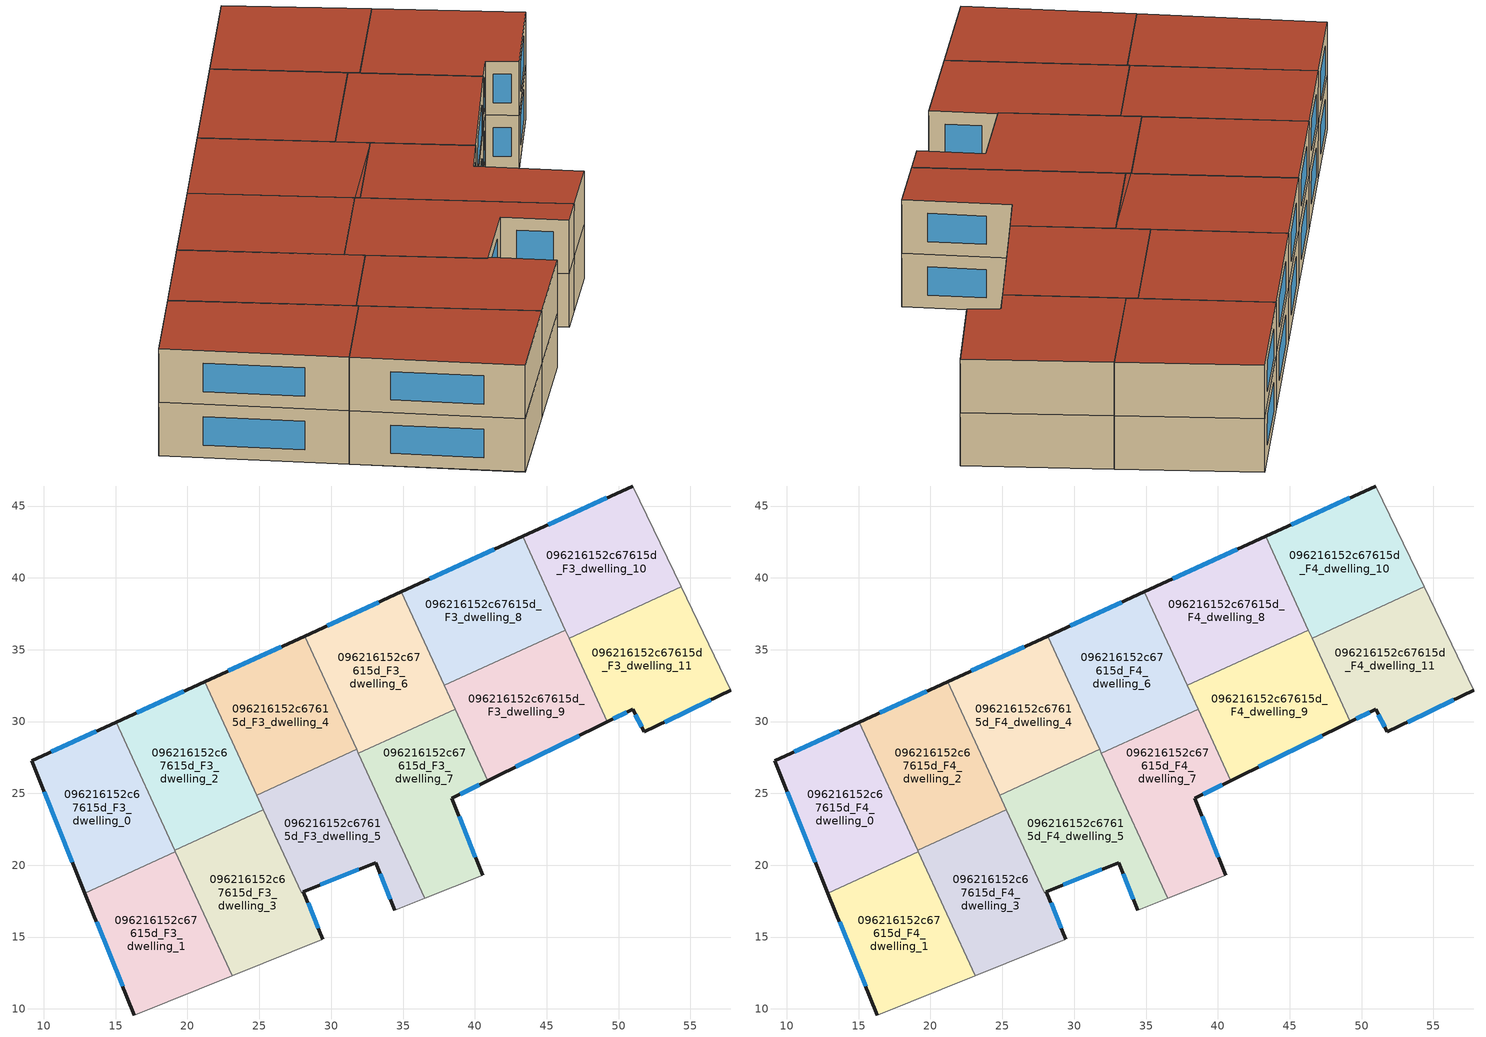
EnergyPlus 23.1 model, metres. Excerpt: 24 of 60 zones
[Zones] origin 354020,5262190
096216152c67615d_F3_dwelling_0
 floor to 096216152c67615d_F2_dwelling_0 (EU_floor_Construction): 15.03,29.95 19.16,20.93 12.86,18.06 9.14,27.25 z9
 wall outside (EU_wall_Construction): 15.03,29.95 9.14,27.25 12.86,18.06 z9:12
 wall to 096216152c67615d_F3_dwelling_1 (EU_wall_Construction): 12.86,18.06 19.16,20.93 z9:12
 wall to 096216152c67615d_F3_dwelling_2 (EU_wall_Construction): 19.1,21.05 15.03,29.95 z9:12
 wall to 096216152c67615d_F3_dwelling_3 (EU_wall_Construction): 19.16,20.93 19.1,21.05 z9:12
 window (EU_Window_Construction): 10.02,25.1 11.99,20.22 / 13.65,29.32 10.53,27.89 z9.7:11.3
096216152c67615d_F3_dwelling_1
 floor to 096216152c67615d_F2_dwelling_1 (EU_floor_Construction): 19.16,20.93 23.1,12.3 16.3,9.57 12.86,18.06 z9
 wall outside (EU_wall_Construction): 12.86,18.06 16.3,9.57 z9:12
 wall adiabatic (EU_wall_Construction): 16.3,9.57 23.1,12.3 z9:12
 wall to 096216152c67615d_F3_dwelling_3 (EU_wall_Construction): 23.1,12.3 19.16,20.93 z9:12
 window (EU_Window_Construction): 13.67,16.07 15.49,11.57 z9.7:11.3
096216152c67615d_F3_dwelling_10
 floor to 096216152c67615d_F2_dwelling_10 (EU_floor_Construction): 51,46.39 54.38,39.37 46.56,35.8 43.32,42.88 z9
 wall outside (EU_wall_Construction): 51,46.39 43.32,42.88 z9:12
 wall adiabatic (EU_wall_Construction): 54.38,39.37 51,46.39 z9:12
 wall to 096216152c67615d_F3_dwelling_11 (EU_wall_Construction): 46.56,35.8 54.38,39.37 z9:12
 wall to 096216152c67615d_F3_dwelling_8 (EU_wall_Construction): 43.32,42.88 46.3,36.37 z9:12
 wall to 096216152c67615d_F3_dwelling_9 (EU_wall_Construction): 46.3,36.37 46.56,35.8 z9:12
 window (EU_Window_Construction): 49.2,45.57 45.12,43.71 z9.7:11.3
096216152c67615d_F3_dwelling_11
 floor to 096216152c67615d_F2_dwelling_11 (EU_floor_Construction): 54.38,39.37 57.83,32.19 51.79,29.28 50.97,30.84 49.22,29.97 46.56,35.8 z9
 wall outside (EU_wall_Construction): 49.22,29.97 50.97,30.84 51.79,29.28 57.83,32.19 z9:12
 wall adiabatic (EU_wall_Construction): 57.83,32.19 54.38,39.37 z9:12
 wall to 096216152c67615d_F3_dwelling_9 (EU_wall_Construction): 46.56,35.8 49.22,29.97 z9:12
 window (EU_Window_Construction): 53.21,29.97 56.41,31.51 / 51.17,30.47 51.6,29.65 / 49.63,30.18 50.56,30.64 z9.7:11.3
096216152c67615d_F3_dwelling_2
 floor to 096216152c67615d_F2_dwelling_2 (EU_floor_Construction): 21.21,32.77 25.27,23.88 19.1,21.05 15.03,29.95 z9
 wall outside (EU_wall_Construction): 21.21,32.77 15.03,29.95 z9:12
 wall to 096216152c67615d_F3_dwelling_3 (EU_wall_Construction): 19.1,21.05 25.27,23.88 z9:12
 wall to 096216152c67615d_F3_dwelling_4 (EU_wall_Construction): 24.82,24.88 21.21,32.77 z9:12
 wall to 096216152c67615d_F3_dwelling_5 (EU_wall_Construction): 25.27,23.88 24.82,24.88 z9:12
 window (EU_Window_Construction): 19.76,32.11 16.48,30.61 z9.7:11.3
096216152c67615d_F3_dwelling_3
 floor to 096216152c67615d_F2_dwelling_3 (EU_floor_Construction): 25.27,23.88 27.91,18.1 28.07,18.17 29.42,14.84 23.1,12.3 19.1,21.05 z9
 wall outside (EU_wall_Construction): 29.42,14.84 28.07,18.17 z9:12
 wall adiabatic (EU_wall_Construction): 23.1,12.3 29.42,14.84 z9:12
 wall to 096216152c67615d_F3_dwelling_5 (EU_wall_Construction): 28.07,18.17 27.91,18.1 25.27,23.88 z9:12
 window (EU_Window_Construction): 29.11,15.62 28.39,17.38 z9.7:11.3
096216152c67615d_F3_dwelling_4
 floor to 096216152c67615d_F2_dwelling_4 (EU_floor_Construction): 28.16,35.95 31.77,28.06 24.82,24.88 21.21,32.77 z9
 wall outside (EU_wall_Construction): 28.16,35.95 21.21,32.77 z9:12
 wall to 096216152c67615d_F3_dwelling_5 (EU_wall_Construction): 24.82,24.88 31.77,28.06 z9:12
 wall to 096216152c67615d_F3_dwelling_6 (EU_wall_Construction): 31.77,28.06 28.16,35.95 z9:12
 window (EU_Window_Construction): 26.53,35.2 22.84,33.52 z9.7:11.3
096216152c67615d_F3_dwelling_5
 floor to 096216152c67615d_F2_dwelling_5 (EU_floor_Construction): 31.77,28.06 36.51,17.69 34.44,16.86 33.09,20.19 28.07,18.17 27.91,18.11 24.82,24.88 z9
 wall outside (EU_wall_Construction): 28.07,18.17 33.09,20.19 34.44,16.86 z9:12
 wall adiabatic (EU_wall_Construction): 34.44,16.86 36.51,17.69 z9:12
 wall to 096216152c67615d_F3_dwelling_7 (EU_wall_Construction): 36.51,17.69 31.89,27.79 z9:12
 wall to 096216152c67615d_F3_dwelling_6 (EU_wall_Construction): 31.89,27.79 31.77,28.06 z9:12
 window (EU_Window_Construction): 33.41,19.41 34.12,17.64 / 29.25,18.64 31.91,19.71 z9.7:11.3
096216152c67615d_F3_dwelling_6
 floor to 096216152c67615d_F2_dwelling_6 (EU_floor_Construction): 34.89,39.03 38.62,30.87 31.77,28.06 28.16,35.95 z9; 38.62,30.87 31.89,27.79 31.77,28.06 z9
 wall outside (EU_wall_Construction): 34.89,39.03 28.16,35.95 z9:12
 wall to 096216152c67615d_F3_dwelling_7 (EU_wall_Construction): 31.89,27.79 38.62,30.87 z9:12
 wall to 096216152c67615d_F3_dwelling_8 (EU_wall_Construction): 37.87,32.51 34.89,39.03 z9:12
 wall to 096216152c67615d_F3_dwelling_9 (EU_wall_Construction): 38.62,30.87 37.87,32.51 z9:12
 window (EU_Window_Construction): 33.31,38.31 29.74,36.67 z9.7:11.3
096216152c67615d_F3_dwelling_7
 floor to 096216152c67615d_F2_dwelling_7 (EU_floor_Construction): 38.62,30.87 40.9,25.88 38.39,24.65 40.55,19.31 36.51,17.69 31.89,27.79 z9
 wall outside (EU_wall_Construction): 40.55,19.31 38.39,24.65 40.9,25.88 z9:12
 wall adiabatic (EU_wall_Construction): 36.51,17.69 40.55,19.31 z9:12
 wall to 096216152c67615d_F3_dwelling_9 (EU_wall_Construction): 40.9,25.88 38.62,30.87 z9:12
 window (EU_Window_Construction): 38.98,24.94 40.31,25.59 / 40.05,20.56 38.9,23.39 z9.7:11.3
096216152c67615d_F3_dwelling_8
 floor to 096216152c67615d_F2_dwelling_8 (EU_floor_Construction): 43.32,42.88 46.3,36.37 37.87,32.51 34.89,39.03 z9
 wall outside (EU_wall_Construction): 43.32,42.88 34.89,39.03 z9:12
 wall to 096216152c67615d_F3_dwelling_9 (EU_wall_Construction): 37.87,32.51 46.3,36.37 z9:12
 window (EU_Window_Construction): 41.34,41.98 36.87,39.93 z9.7:11.3
096216152c67615d_F3_dwelling_9
 floor to 096216152c67615d_F2_dwelling_9 (EU_floor_Construction): 46.3,36.37 49.22,29.97 40.9,25.88 37.87,32.51 z9
 wall outside (EU_wall_Construction): 40.9,25.88 49.22,29.97 z9:12
 window (EU_Window_Construction): 42.86,26.84 47.27,29.01 z9.7:11.3
096216152c67615d_F4_dwelling_0
 floor to 096216152c67615d_F3_dwelling_0 (EU_floor_Construction): 15.03,29.95 19.16,20.93 12.86,18.06 9.14,27.25 z12
 wall outside (EU_wall_Construction): 15.03,29.95 9.14,27.25 12.86,18.06 z12:15
 wall to 096216152c67615d_F4_dwelling_1 (EU_wall_Construction): 12.86,18.06 19.16,20.93 z12:15
 wall to 096216152c67615d_F4_dwelling_2 (EU_wall_Construction): 19.1,21.05 15.03,29.95 z12:15
 wall to 096216152c67615d_F4_dwelling_3 (EU_wall_Construction): 19.16,20.93 19.1,21.05 z12:15
 window (EU_Window_Construction): 10.02,25.1 11.99,20.22 / 13.65,29.32 10.53,27.89 z12.7:14.3
 roof outside (EU_roof_Construction): 19.16,20.93 15.03,29.95 9.14,27.25 12.86,18.06 z15
096216152c67615d_F4_dwelling_1
 floor to 096216152c67615d_F3_dwelling_1 (EU_floor_Construction): 19.16,20.93 23.1,12.3 16.3,9.57 12.86,18.06 z12
 wall outside (EU_wall_Construction): 12.86,18.06 16.3,9.57 z12:15
 wall adiabatic (EU_wall_Construction): 16.3,9.57 23.1,12.3 z12:15
 wall to 096216152c67615d_F4_dwelling_3 (EU_wall_Construction): 23.1,12.3 19.16,20.93 z12:15
 window (EU_Window_Construction): 13.67,16.07 15.49,11.57 z12.7:14.3
 roof outside (EU_roof_Construction): 23.1,12.3 19.16,20.93 12.86,18.06 16.3,9.57 z15
096216152c67615d_F4_dwelling_10
 floor to 096216152c67615d_F3_dwelling_10 (EU_floor_Construction): 51,46.39 54.38,39.37 46.56,35.8 43.32,42.88 z12
 wall outside (EU_wall_Construction): 51,46.39 43.32,42.88 z12:15
 wall adiabatic (EU_wall_Construction): 54.38,39.37 51,46.39 z12:15
 wall to 096216152c67615d_F4_dwelling_11 (EU_wall_Construction): 46.56,35.8 54.38,39.37 z12:15
 wall to 096216152c67615d_F4_dwelling_8 (EU_wall_Construction): 43.32,42.88 46.3,36.37 z12:15
 wall to 096216152c67615d_F4_dwelling_9 (EU_wall_Construction): 46.3,36.37 46.56,35.8 z12:15
 window (EU_Window_Construction): 49.2,45.57 45.12,43.71 z12.7:14.3
 roof outside (EU_roof_Construction): 54.38,39.37 51,46.39 43.32,42.88 46.56,35.8 z15
096216152c67615d_F4_dwelling_11
 floor to 096216152c67615d_F3_dwelling_11 (EU_floor_Construction): 54.38,39.37 57.83,32.19 51.79,29.28 50.97,30.84 49.22,29.97 46.56,35.8 z12
 wall outside (EU_wall_Construction): 49.22,29.97 50.97,30.84 51.79,29.28 57.83,32.19 z12:15
 wall adiabatic (EU_wall_Construction): 57.83,32.19 54.38,39.37 z12:15
 wall to 096216152c67615d_F4_dwelling_9 (EU_wall_Construction): 46.56,35.8 49.22,29.97 z12:15
 window (EU_Window_Construction): 53.21,29.97 56.41,31.51 / 51.17,30.47 51.6,29.65 / 49.63,30.18 50.56,30.64 z12.7:14.3
 roof outside (EU_roof_Construction): 57.83,32.19 54.38,39.37 46.56,35.8 49.22,29.97 50.97,30.84 51.79,29.28 z15
096216152c67615d_F4_dwelling_2
 floor to 096216152c67615d_F3_dwelling_2 (EU_floor_Construction): 21.21,32.77 25.27,23.88 19.1,21.05 15.03,29.95 z12
 wall outside (EU_wall_Construction): 21.21,32.77 15.03,29.95 z12:15
 wall to 096216152c67615d_F4_dwelling_3 (EU_wall_Construction): 19.1,21.05 25.27,23.88 z12:15
 wall to 096216152c67615d_F4_dwelling_4 (EU_wall_Construction): 24.82,24.88 21.21,32.77 z12:15
 wall to 096216152c67615d_F4_dwelling_5 (EU_wall_Construction): 25.27,23.88 24.82,24.88 z12:15
 window (EU_Window_Construction): 19.76,32.11 16.48,30.61 z12.7:14.3
 roof outside (EU_roof_Construction): 25.27,23.88 21.21,32.77 15.03,29.95 19.1,21.05 z15
096216152c67615d_F4_dwelling_3
 floor to 096216152c67615d_F3_dwelling_3 (EU_floor_Construction): 25.27,23.88 27.91,18.1 28.07,18.17 29.42,14.84 23.1,12.3 19.1,21.05 z12
 wall outside (EU_wall_Construction): 29.42,14.84 28.07,18.17 z12:15
 wall adiabatic (EU_wall_Construction): 23.1,12.3 29.42,14.84 z12:15
 wall to 096216152c67615d_F4_dwelling_5 (EU_wall_Construction): 28.07,18.17 27.91,18.1 25.27,23.88 z12:15
 window (EU_Window_Construction): 29.11,15.62 28.39,17.38 z12.7:14.3
 roof outside (EU_roof_Construction): 29.42,14.84 28.07,18.17 27.91,18.1 25.27,23.88 19.1,21.05 23.1,12.3 z15
096216152c67615d_F4_dwelling_4
 floor to 096216152c67615d_F3_dwelling_4 (EU_floor_Construction): 28.16,35.95 31.77,28.06 24.82,24.88 21.21,32.77 z12
 wall outside (EU_wall_Construction): 28.16,35.95 21.21,32.77 z12:15
 wall to 096216152c67615d_F4_dwelling_5 (EU_wall_Construction): 24.82,24.88 31.77,28.06 z12:15
 wall to 096216152c67615d_F4_dwelling_6 (EU_wall_Construction): 31.77,28.06 28.16,35.95 z12:15
 window (EU_Window_Construction): 26.53,35.2 22.84,33.52 z12.7:14.3
 roof outside (EU_roof_Construction): 31.77,28.06 28.16,35.95 21.21,32.77 24.82,24.88 z15
096216152c67615d_F4_dwelling_5
 floor to 096216152c67615d_F3_dwelling_5 (EU_floor_Construction): 31.77,28.06 36.51,17.69 34.44,16.86 33.09,20.19 28.07,18.17 27.91,18.11 24.82,24.88 z12
 wall outside (EU_wall_Construction): 28.07,18.17 33.09,20.19 34.44,16.86 z12:15
 wall adiabatic (EU_wall_Construction): 34.44,16.86 36.51,17.69 z12:15
 wall to 096216152c67615d_F4_dwelling_7 (EU_wall_Construction): 36.51,17.69 31.89,27.79 z12:15
 wall to 096216152c67615d_F4_dwelling_6 (EU_wall_Construction): 31.89,27.79 31.77,28.06 z12:15
 window (EU_Window_Construction): 33.41,19.41 34.12,17.64 / 29.25,18.64 31.91,19.71 z12.7:14.3
 roof outside (EU_roof_Construction): 36.51,17.69 31.77,28.06 24.82,24.88 27.91,18.11 28.07,18.17 33.09,20.19 34.44,16.86 z15
096216152c67615d_F4_dwelling_6
 floor to 096216152c67615d_F3_dwelling_6 (EU_floor_Construction): 34.89,39.03 38.62,30.87 31.77,28.06 28.16,35.95 z12; 38.62,30.87 31.89,27.79 31.77,28.06 z12
 wall outside (EU_wall_Construction): 34.89,39.03 28.16,35.95 z12:15
 wall to 096216152c67615d_F4_dwelling_7 (EU_wall_Construction): 31.89,27.79 38.62,30.87 z12:15
 wall to 096216152c67615d_F4_dwelling_8 (EU_wall_Construction): 37.87,32.51 34.89,39.03 z12:15
 wall to 096216152c67615d_F4_dwelling_9 (EU_wall_Construction): 38.62,30.87 37.87,32.51 z12:15
 window (EU_Window_Construction): 33.31,38.31 29.74,36.67 z12.7:14.3
 roof outside (EU_roof_Construction): 38.62,30.87 34.89,39.03 28.16,35.95 31.77,28.06 z15; 38.62,30.87 31.77,28.06 31.89,27.79 z15
096216152c67615d_F4_dwelling_7
 floor to 096216152c67615d_F3_dwelling_7 (EU_floor_Construction): 38.62,30.87 40.9,25.88 38.39,24.65 40.55,19.31 36.51,17.69 31.89,27.79 z12
 wall outside (EU_wall_Construction): 40.55,19.31 38.39,24.65 40.9,25.88 z12:15
 wall adiabatic (EU_wall_Construction): 36.51,17.69 40.55,19.31 z12:15
 wall to 096216152c67615d_F4_dwelling_9 (EU_wall_Construction): 40.9,25.88 38.62,30.87 z12:15
 window (EU_Window_Construction): 38.98,24.94 40.31,25.59 / 40.05,20.56 38.9,23.39 z12.7:14.3
 roof outside (EU_roof_Construction): 40.55,19.31 38.39,24.65 40.9,25.88 38.62,30.87 31.89,27.79 36.51,17.69 z15
096216152c67615d_F4_dwelling_8
 floor to 096216152c67615d_F3_dwelling_8 (EU_floor_Construction): 43.32,42.88 46.3,36.37 37.87,32.51 34.89,39.03 z12
 wall outside (EU_wall_Construction): 43.32,42.88 34.89,39.03 z12:15
 wall to 096216152c67615d_F4_dwelling_9 (EU_wall_Construction): 37.87,32.51 46.3,36.37 z12:15
 window (EU_Window_Construction): 41.34,41.98 36.87,39.93 z12.7:14.3
 roof outside (EU_roof_Construction): 46.3,36.37 43.32,42.88 34.89,39.03 37.87,32.51 z15
096216152c67615d_F4_dwelling_9
 floor to 096216152c67615d_F3_dwelling_9 (EU_floor_Construction): 46.3,36.37 49.22,29.97 40.9,25.88 37.87,32.51 z12
 wall outside (EU_wall_Construction): 40.9,25.88 49.22,29.97 z12:15
 window (EU_Window_Construction): 42.86,26.84 47.27,29.01 z12.7:14.3
 roof outside (EU_roof_Construction): 49.22,29.97 46.3,36.37 37.87,32.51 40.9,25.88 z15
[Building]
EU S2 Campaign: North Axis=0; Terrain=City; Solar Distribution=FullExterior
[Site:Location]
Budapest.Ferenc.Liszt.Intl.AP: Latitude=47.437; Longitude=19.256; Time Zone=1; Elevation=185
[SizingPeriod:WeatherFileDays]
AnnualSizingPeriod: Begin Month=1; Begin Day of Month=1; End Month=12; End Day of Month=31; Day of Week for Start Day=Monday; Use Weather File Daylight Saving Period=No; Use Weather File Rain and Snow Indicators=No
[MATERIAL]
EU_InternalMass_Material: Roughness=MediumRough; Thickness=0.1; Conductivity=1; Density=1800; Specific Heat=900; Thermal Absorptance=0.9; Solar Absorptance=0.7; Visible Absorptance=0.7
[MATERIAL:NOMASS] Roughness=MediumRough; Thermal Absorptance=0.9; Solar Absorptance=0.7; Visible Absorptance=0.7
Name | Thermal Resistance
EU_wall_NoMass | 0.832559
EU_roof_NoMass | 1.39638
EU_floor_NoMass | 0.872794
[WINDOWMATERIAL:SIMPLEGLAZINGSYSTEM]
EU_Window_SimpleGlazing: UFactor=2.79869; Solar Heat Gain Coefficient=0.75; Visible Transmittance=0.75
[CONSTRUCTION]
EU_wall_Construction: EU_wall_NoMass
EU_roof_Construction: EU_roof_NoMass
EU_floor_Construction: EU_floor_NoMass
EU_Window_Construction: EU_Window_SimpleGlazing
EU_InternalMass_Construction: EU_InternalMass_Material
[ZONE] Type=1; Multiplier=1; Ceiling Height=autocalculate; Floor Area=autocalculate; Part of Total Floor Area=Yes
Name | Volume
096216152c67615d_F3_dwelling_0; 096216152c67615d_F4_dwelling_0 | 199.144
096216152c67615d_F3_dwelling_1; 096216152c67615d_F4_dwelling_1 | 199.117
096216152c67615d_F3_dwelling_10; 096216152c67615d_F4_dwelling_10 | 199.119
096216152c67615d_F3_dwelling_11; 096216152c67615d_F4_dwelling_11 | 199.135
096216152c67615d_F3_dwelling_2; 096216152c67615d_F4_dwelling_2 | 199.122
096216152c67615d_F3_dwelling_3; 096216152c67615d_F4_dwelling_3 | 200.145
096216152c67615d_F3_dwelling_4; 096216152c67615d_F4_dwelling_4 | 199.126
096216152c67615d_F3_dwelling_5; 096216152c67615d_F4_dwelling_5 | 198.1
096216152c67615d_F3_dwelling_6; 096216152c67615d_F4_dwelling_6 | 199.134
096216152c67615d_F3_dwelling_7; 096216152c67615d_F4_dwelling_7 | 199.146
096216152c67615d_F3_dwelling_8; 096216152c67615d_F4_dwelling_8 | 199.13
096216152c67615d_F3_dwelling_9; 096216152c67615d_F4_dwelling_9 | 199.129
[INTERNALMASS] Construction=EU_InternalMass_Construction
Name | Zone or ZoneList | Surface Area
096216152c67615d_F3_dwelling_0_EU_InternalMass | 096216152c67615d_F3_dwelling_0 | 66.3802
096216152c67615d_F3_dwelling_1_EU_InternalMass | 096216152c67615d_F3_dwelling_1 | 66.3725
096216152c67615d_F3_dwelling_2_EU_InternalMass | 096216152c67615d_F3_dwelling_2 | 66.3711
096216152c67615d_F3_dwelling_3_EU_InternalMass | 096216152c67615d_F3_dwelling_3 | 66.7147
096216152c67615d_F3_dwelling_4_EU_InternalMass | 096216152c67615d_F3_dwelling_4 | 66.3751
096216152c67615d_F3_dwelling_5_EU_InternalMass | 096216152c67615d_F3_dwelling_5 | 66.0345
096216152c67615d_F3_dwelling_6_EU_InternalMass | 096216152c67615d_F3_dwelling_6 | 66.3798
096216152c67615d_F3_dwelling_7_EU_InternalMass | 096216152c67615d_F3_dwelling_7 | 66.3822
096216152c67615d_F3_dwelling_8_EU_InternalMass | 096216152c67615d_F3_dwelling_8 | 66.3784
096216152c67615d_F3_dwelling_9_EU_InternalMass | 096216152c67615d_F3_dwelling_9 | 66.3748
096216152c67615d_F3_dwelling_10_EU_InternalMass | 096216152c67615d_F3_dwelling_10 | 66.3722
096216152c67615d_F3_dwelling_11_EU_InternalMass | 096216152c67615d_F3_dwelling_11 | 66.3767
096216152c67615d_F4_dwelling_0_EU_InternalMass | 096216152c67615d_F4_dwelling_0 | 66.3802
096216152c67615d_F4_dwelling_1_EU_InternalMass | 096216152c67615d_F4_dwelling_1 | 66.3725
096216152c67615d_F4_dwelling_2_EU_InternalMass | 096216152c67615d_F4_dwelling_2 | 66.3711
096216152c67615d_F4_dwelling_3_EU_InternalMass | 096216152c67615d_F4_dwelling_3 | 66.7147
096216152c67615d_F4_dwelling_4_EU_InternalMass | 096216152c67615d_F4_dwelling_4 | 66.3751
096216152c67615d_F4_dwelling_5_EU_InternalMass | 096216152c67615d_F4_dwelling_5 | 66.0345
096216152c67615d_F4_dwelling_6_EU_InternalMass | 096216152c67615d_F4_dwelling_6 | 66.3798
096216152c67615d_F4_dwelling_7_EU_InternalMass | 096216152c67615d_F4_dwelling_7 | 66.3822
096216152c67615d_F4_dwelling_8_EU_InternalMass | 096216152c67615d_F4_dwelling_8 | 66.3784
096216152c67615d_F4_dwelling_9_EU_InternalMass | 096216152c67615d_F4_dwelling_9 | 66.3748
096216152c67615d_F4_dwelling_10_EU_InternalMass | 096216152c67615d_F4_dwelling_10 | 66.3722
096216152c67615d_F4_dwelling_11_EU_InternalMass | 096216152c67615d_F4_dwelling_11 | 66.3767
[OTHEREQUIPMENT] Fuel Type=Electricity; Design Level Calculation Method=Watts/Area; Power per Zone Floor Area=1; Fraction Latent=0; Fraction Radiant=0; Fraction Lost=0; Carbon Dioxide Generation Rate=0; EndUse Subcategory=EU_Step8_InternalGains
Name | Zone or ZoneList or Space or SpaceList | Schedule
EU_Step8_InternalGain_096216152c67615d_F3_dwelling_0_f000 | 096216152c67615d_F3_dwelling_0 | EU_Step8_GainSchedule_096216152c67615d_F3_dwelling_0_f000
EU_Step8_InternalGain_096216152c67615d_F3_dwelling_1_f000 | 096216152c67615d_F3_dwelling_1 | EU_Step8_GainSchedule_096216152c67615d_F3_dwelling_1_f000
EU_Step8_InternalGain_096216152c67615d_F3_dwelling_2_f000 | 096216152c67615d_F3_dwelling_2 | EU_Step8_GainSchedule_096216152c67615d_F3_dwelling_2_f000
EU_Step8_InternalGain_096216152c67615d_F3_dwelling_3_f000 | 096216152c67615d_F3_dwelling_3 | EU_Step8_GainSchedule_096216152c67615d_F3_dwelling_3_f000
EU_Step8_InternalGain_096216152c67615d_F3_dwelling_4_f000 | 096216152c67615d_F3_dwelling_4 | EU_Step8_GainSchedule_096216152c67615d_F3_dwelling_4_f000
EU_Step8_InternalGain_096216152c67615d_F3_dwelling_5_f000 | 096216152c67615d_F3_dwelling_5 | EU_Step8_GainSchedule_096216152c67615d_F3_dwelling_5_f000
EU_Step8_InternalGain_096216152c67615d_F3_dwelling_6_f000 | 096216152c67615d_F3_dwelling_6 | EU_Step8_GainSchedule_096216152c67615d_F3_dwelling_6_f000
EU_Step8_InternalGain_096216152c67615d_F3_dwelling_7_f000 | 096216152c67615d_F3_dwelling_7 | EU_Step8_GainSchedule_096216152c67615d_F3_dwelling_7_f000
EU_Step8_InternalGain_096216152c67615d_F3_dwelling_8_f000 | 096216152c67615d_F3_dwelling_8 | EU_Step8_GainSchedule_096216152c67615d_F3_dwelling_8_f000
EU_Step8_InternalGain_096216152c67615d_F3_dwelling_9_f000 | 096216152c67615d_F3_dwelling_9 | EU_Step8_GainSchedule_096216152c67615d_F3_dwelling_9_f000
EU_Step8_InternalGain_096216152c67615d_F3_dwelling_10_f000 | 096216152c67615d_F3_dwelling_10 | EU_Step8_GainSchedule_096216152c67615d_F3_dwelling_10_f000
EU_Step8_InternalGain_096216152c67615d_F3_dwelling_11_f000 | 096216152c67615d_F3_dwelling_11 | EU_Step8_GainSchedule_096216152c67615d_F3_dwelling_11_f000
EU_Step8_InternalGain_096216152c67615d_F4_dwelling_0_f000 | 096216152c67615d_F4_dwelling_0 | EU_Step8_GainSchedule_096216152c67615d_F4_dwelling_0_f000
EU_Step8_InternalGain_096216152c67615d_F4_dwelling_1_f000 | 096216152c67615d_F4_dwelling_1 | EU_Step8_GainSchedule_096216152c67615d_F4_dwelling_1_f000
EU_Step8_InternalGain_096216152c67615d_F4_dwelling_2_f000 | 096216152c67615d_F4_dwelling_2 | EU_Step8_GainSchedule_096216152c67615d_F4_dwelling_2_f000
EU_Step8_InternalGain_096216152c67615d_F4_dwelling_3_f000 | 096216152c67615d_F4_dwelling_3 | EU_Step8_GainSchedule_096216152c67615d_F4_dwelling_3_f000
EU_Step8_InternalGain_096216152c67615d_F4_dwelling_4_f000 | 096216152c67615d_F4_dwelling_4 | EU_Step8_GainSchedule_096216152c67615d_F4_dwelling_4_f000
EU_Step8_InternalGain_096216152c67615d_F4_dwelling_5_f000 | 096216152c67615d_F4_dwelling_5 | EU_Step8_GainSchedule_096216152c67615d_F4_dwelling_5_f000
EU_Step8_InternalGain_096216152c67615d_F4_dwelling_6_f000 | 096216152c67615d_F4_dwelling_6 | EU_Step8_GainSchedule_096216152c67615d_F4_dwelling_6_f000
EU_Step8_InternalGain_096216152c67615d_F4_dwelling_7_f000 | 096216152c67615d_F4_dwelling_7 | EU_Step8_GainSchedule_096216152c67615d_F4_dwelling_7_f000
EU_Step8_InternalGain_096216152c67615d_F4_dwelling_8_f000 | 096216152c67615d_F4_dwelling_8 | EU_Step8_GainSchedule_096216152c67615d_F4_dwelling_8_f000
EU_Step8_InternalGain_096216152c67615d_F4_dwelling_9_f000 | 096216152c67615d_F4_dwelling_9 | EU_Step8_GainSchedule_096216152c67615d_F4_dwelling_9_f000
EU_Step8_InternalGain_096216152c67615d_F4_dwelling_10_f000 | 096216152c67615d_F4_dwelling_10 | EU_Step8_GainSchedule_096216152c67615d_F4_dwelling_10_f000
EU_Step8_InternalGain_096216152c67615d_F4_dwelling_11_f000 | 096216152c67615d_F4_dwelling_11 | EU_Step8_GainSchedule_096216152c67615d_F4_dwelling_11_f000
[ZONEVENTILATION:DESIGNFLOWRATE] Schedule=EU_AlwaysOn; Design Flow Rate Calculation Method=AirChanges/Hour; Air Changes per Hour=0.475469; Ventilation Type=Natural; Fan Pressure Rise=0; Fan Total Efficiency=1; Constant Term Coefficient=1; Temperature Term Coefficient=0; Velocity Term Coefficient=0; Velocity Squared Term Coefficient=0; Minimum Indoor Temperature=-100; Maximum Indoor Temperature=100; Delta Temperature=-100; Minimum Outdoor Temperature=-100; Maximum Outdoor Temperature=100; Maximum Wind Speed=40
Name | Zone or ZoneList or Space or SpaceList
EU_ConstantAir_096216152c67615d_F3_dwelling_0 | 096216152c67615d_F3_dwelling_0
EU_ConstantAir_096216152c67615d_F3_dwelling_1 | 096216152c67615d_F3_dwelling_1
EU_ConstantAir_096216152c67615d_F3_dwelling_2 | 096216152c67615d_F3_dwelling_2
EU_ConstantAir_096216152c67615d_F3_dwelling_3 | 096216152c67615d_F3_dwelling_3
EU_ConstantAir_096216152c67615d_F3_dwelling_4 | 096216152c67615d_F3_dwelling_4
EU_ConstantAir_096216152c67615d_F3_dwelling_5 | 096216152c67615d_F3_dwelling_5
EU_ConstantAir_096216152c67615d_F3_dwelling_6 | 096216152c67615d_F3_dwelling_6
EU_ConstantAir_096216152c67615d_F3_dwelling_7 | 096216152c67615d_F3_dwelling_7
EU_ConstantAir_096216152c67615d_F3_dwelling_8 | 096216152c67615d_F3_dwelling_8
EU_ConstantAir_096216152c67615d_F3_dwelling_9 | 096216152c67615d_F3_dwelling_9
EU_ConstantAir_096216152c67615d_F3_dwelling_10 | 096216152c67615d_F3_dwelling_10
EU_ConstantAir_096216152c67615d_F3_dwelling_11 | 096216152c67615d_F3_dwelling_11
EU_ConstantAir_096216152c67615d_F4_dwelling_0 | 096216152c67615d_F4_dwelling_0
EU_ConstantAir_096216152c67615d_F4_dwelling_1 | 096216152c67615d_F4_dwelling_1
EU_ConstantAir_096216152c67615d_F4_dwelling_2 | 096216152c67615d_F4_dwelling_2
EU_ConstantAir_096216152c67615d_F4_dwelling_3 | 096216152c67615d_F4_dwelling_3
EU_ConstantAir_096216152c67615d_F4_dwelling_4 | 096216152c67615d_F4_dwelling_4
EU_ConstantAir_096216152c67615d_F4_dwelling_5 | 096216152c67615d_F4_dwelling_5
EU_ConstantAir_096216152c67615d_F4_dwelling_6 | 096216152c67615d_F4_dwelling_6
EU_ConstantAir_096216152c67615d_F4_dwelling_7 | 096216152c67615d_F4_dwelling_7
EU_ConstantAir_096216152c67615d_F4_dwelling_8 | 096216152c67615d_F4_dwelling_8
EU_ConstantAir_096216152c67615d_F4_dwelling_9 | 096216152c67615d_F4_dwelling_9
EU_ConstantAir_096216152c67615d_F4_dwelling_10 | 096216152c67615d_F4_dwelling_10
EU_ConstantAir_096216152c67615d_F4_dwelling_11 | 096216152c67615d_F4_dwelling_11
[HVACTEMPLATE:THERMOSTAT] Constant Heating Setpoint=20; Constant Cooling Setpoint=50
EU_HeatOnly_096216152c67615d_F0_dwelling_0; EU_HeatOnly_096216152c67615d_F0_dwelling_1; EU_HeatOnly_096216152c67615d_F0_dwelling_2; EU_HeatOnly_096216152c67615d_F0_dwelling_3; EU_HeatOnly_096216152c67615d_F0_dwelling_4; EU_HeatOnly_096216152c67615d_F0_dwelling_5; EU_HeatOnly_096216152c67615d_F0_dwelling_6; EU_HeatOnly_096216152c67615d_F0_dwelling_7; EU_HeatOnly_096216152c67615d_F0_dwelling_8; EU_HeatOnly_096216152c67615d_F0_dwelling_9; EU_HeatOnly_096216152c67615d_F0_dwelling_10; EU_HeatOnly_096216152c67615d_F0_dwelling_11; EU_HeatOnly_096216152c67615d_F1_dwelling_0; EU_HeatOnly_096216152c67615d_F1_dwelling_1; EU_HeatOnly_096216152c67615d_F1_dwelling_2; EU_HeatOnly_096216152c67615d_F1_dwelling_3; EU_HeatOnly_096216152c67615d_F1_dwelling_4; EU_HeatOnly_096216152c67615d_F1_dwelling_5; EU_HeatOnly_096216152c67615d_F1_dwelling_6; EU_HeatOnly_096216152c67615d_F1_dwelling_7; EU_HeatOnly_096216152c67615d_F1_dwelling_8; EU_HeatOnly_096216152c67615d_F1_dwelling_9; EU_HeatOnly_096216152c67615d_F1_dwelling_10; EU_HeatOnly_096216152c67615d_F1_dwelling_11; EU_HeatOnly_096216152c67615d_F2_dwelling_0; EU_HeatOnly_096216152c67615d_F2_dwelling_1; EU_HeatOnly_096216152c67615d_F2_dwelling_2; EU_HeatOnly_096216152c67615d_F2_dwelling_3; EU_HeatOnly_096216152c67615d_F2_dwelling_4; EU_HeatOnly_096216152c67615d_F2_dwelling_5; EU_HeatOnly_096216152c67615d_F2_dwelling_6; EU_HeatOnly_096216152c67615d_F2_dwelling_7; EU_HeatOnly_096216152c67615d_F2_dwelling_8; EU_HeatOnly_096216152c67615d_F2_dwelling_9; EU_HeatOnly_096216152c67615d_F2_dwelling_10; EU_HeatOnly_096216152c67615d_F2_dwelling_11; EU_HeatOnly_096216152c67615d_F3_dwelling_0; EU_HeatOnly_096216152c67615d_F3_dwelling_1; EU_HeatOnly_096216152c67615d_F3_dwelling_2; EU_HeatOnly_096216152c67615d_F3_dwelling_3; EU_HeatOnly_096216152c67615d_F3_dwelling_4; EU_HeatOnly_096216152c67615d_F3_dwelling_5; EU_HeatOnly_096216152c67615d_F3_dwelling_6; EU_HeatOnly_096216152c67615d_F3_dwelling_7; EU_HeatOnly_096216152c67615d_F3_dwelling_8; EU_HeatOnly_096216152c67615d_F3_dwelling_9; EU_HeatOnly_096216152c67615d_F3_dwelling_10; EU_HeatOnly_096216152c67615d_F3_dwelling_11; EU_HeatOnly_096216152c67615d_F4_dwelling_0; EU_HeatOnly_096216152c67615d_F4_dwelling_1; EU_HeatOnly_096216152c67615d_F4_dwelling_2; EU_HeatOnly_096216152c67615d_F4_dwelling_3; EU_HeatOnly_096216152c67615d_F4_dwelling_4; EU_HeatOnly_096216152c67615d_F4_dwelling_5; EU_HeatOnly_096216152c67615d_F4_dwelling_6; EU_HeatOnly_096216152c67615d_F4_dwelling_7; EU_HeatOnly_096216152c67615d_F4_dwelling_8; EU_HeatOnly_096216152c67615d_F4_dwelling_9; EU_HeatOnly_096216152c67615d_F4_dwelling_10; EU_HeatOnly_096216152c67615d_F4_dwelling_11
[HVACTEMPLATE:ZONE:IDEALLOADSAIRSYSTEM] System Availability Schedule=EU_AlwaysOn; Maximum Heating Supply Air Temperature=50; Minimum Cooling Supply Air Temperature=13; Maximum Heating Supply Air Humidity Ratio=0.0156; Minimum Cooling Supply Air Humidity Ratio=0.0077; Heating Limit=NoLimit; Cooling Limit=NoLimit; Heating Availability Schedule=EU_AlwaysOn; Cooling Availability Schedule=EU_CoolingOff; Dehumidification Control Type=ConstantSensibleHeatRatio; Cooling Sensible Heat Ratio=0.7; Dehumidification Setpoint=60; Humidification Control Type=None; Humidification Setpoint=30; Outdoor Air Method=None; Outdoor Air Flow Rate per Person=0.00944; Outdoor Air Flow Rate per Zone Floor Area=0; Outdoor Air Flow Rate per Zone=0; Demand Controlled Ventilation Type=None; Outdoor Air Economizer Type=NoEconomizer; Heat Recovery Type=None; Sensible Heat Recovery Effectiveness=0.7; Latent Heat Recovery Effectiveness=0.65
Name | Template Thermostat
096216152c67615d_F3_dwelling_0 | EU_HeatOnly_096216152c67615d_F3_dwelling_0
096216152c67615d_F3_dwelling_1 | EU_HeatOnly_096216152c67615d_F3_dwelling_1
096216152c67615d_F3_dwelling_2 | EU_HeatOnly_096216152c67615d_F3_dwelling_2
096216152c67615d_F3_dwelling_3 | EU_HeatOnly_096216152c67615d_F3_dwelling_3
096216152c67615d_F3_dwelling_4 | EU_HeatOnly_096216152c67615d_F3_dwelling_4
096216152c67615d_F3_dwelling_5 | EU_HeatOnly_096216152c67615d_F3_dwelling_5
096216152c67615d_F3_dwelling_6 | EU_HeatOnly_096216152c67615d_F3_dwelling_6
096216152c67615d_F3_dwelling_7 | EU_HeatOnly_096216152c67615d_F3_dwelling_7
096216152c67615d_F3_dwelling_8 | EU_HeatOnly_096216152c67615d_F3_dwelling_8
096216152c67615d_F3_dwelling_9 | EU_HeatOnly_096216152c67615d_F3_dwelling_9
096216152c67615d_F3_dwelling_10 | EU_HeatOnly_096216152c67615d_F3_dwelling_10
096216152c67615d_F3_dwelling_11 | EU_HeatOnly_096216152c67615d_F3_dwelling_11
096216152c67615d_F4_dwelling_0 | EU_HeatOnly_096216152c67615d_F4_dwelling_0
096216152c67615d_F4_dwelling_1 | EU_HeatOnly_096216152c67615d_F4_dwelling_1
096216152c67615d_F4_dwelling_2 | EU_HeatOnly_096216152c67615d_F4_dwelling_2
096216152c67615d_F4_dwelling_3 | EU_HeatOnly_096216152c67615d_F4_dwelling_3
096216152c67615d_F4_dwelling_4 | EU_HeatOnly_096216152c67615d_F4_dwelling_4
096216152c67615d_F4_dwelling_5 | EU_HeatOnly_096216152c67615d_F4_dwelling_5
096216152c67615d_F4_dwelling_6 | EU_HeatOnly_096216152c67615d_F4_dwelling_6
096216152c67615d_F4_dwelling_7 | EU_HeatOnly_096216152c67615d_F4_dwelling_7
096216152c67615d_F4_dwelling_8 | EU_HeatOnly_096216152c67615d_F4_dwelling_8
096216152c67615d_F4_dwelling_9 | EU_HeatOnly_096216152c67615d_F4_dwelling_9
096216152c67615d_F4_dwelling_10 | EU_HeatOnly_096216152c67615d_F4_dwelling_10
096216152c67615d_F4_dwelling_11 | EU_HeatOnly_096216152c67615d_F4_dwelling_11
[SIZING:ZONE] Zone Cooling Design Supply Air Temperature Input Method=SupplyAirTemperature; Zone Cooling Design Supply Air Temperature=13; Zone Heating Design Supply Air Temperature Input Method=SupplyAirTemperature; Zone Heating Design Supply Air Temperature=50; Zone Cooling Design Supply Air Humidity Ratio=0.008; Zone Heating Design Supply Air Humidity Ratio=0.008; Cooling Design Air Flow Method=DesignDay; Cooling Design Air Flow Rate=0; Cooling Minimum Air Flow per Zone Floor Area=0.000762; Cooling Minimum Air Flow=0; Cooling Minimum Air Flow Fraction=0.2; Heating Design Air Flow Method=DesignDay; Heating Design Air Flow Rate=0; Heating Maximum Air Flow per Zone Floor Area=0.002032; Heating Maximum Air Flow=0.141576; Heating Maximum Air Flow Fraction=0.3; Account for Dedicated Outdoor Air System=No; Dedicated Outdoor Air System Control Strategy=NeutralSupplyAir; Dedicated Outdoor Air Low Setpoint Temperature for Design=autosize; Dedicated Outdoor Air High Setpoint Temperature for Design=autosize; Zone Load Sizing Method=Sensible Load Only No Latent Load; Zone Latent Cooling Design Supply Air Humidity Ratio Input Method=HumidityRatioDifference; Zone Cooling Design Supply Air Humidity Ratio Difference=0.005; Zone Latent Heating Design Supply Air Humidity Ratio Input Method=HumidityRatioDifference; Zone Humidification Design Supply Air Humidity Ratio Difference=0.005
096216152c67615d_F3_dwelling_0; 096216152c67615d_F3_dwelling_1; 096216152c67615d_F3_dwelling_2; 096216152c67615d_F3_dwelling_3; 096216152c67615d_F3_dwelling_4; 096216152c67615d_F3_dwelling_5; 096216152c67615d_F3_dwelling_6; 096216152c67615d_F3_dwelling_7; 096216152c67615d_F3_dwelling_8; 096216152c67615d_F3_dwelling_9; 096216152c67615d_F3_dwelling_10; 096216152c67615d_F3_dwelling_11; 096216152c67615d_F4_dwelling_0; 096216152c67615d_F4_dwelling_1; 096216152c67615d_F4_dwelling_2; 096216152c67615d_F4_dwelling_3; 096216152c67615d_F4_dwelling_4; 096216152c67615d_F4_dwelling_5; 096216152c67615d_F4_dwelling_6; 096216152c67615d_F4_dwelling_7; 096216152c67615d_F4_dwelling_8; 096216152c67615d_F4_dwelling_9; 096216152c67615d_F4_dwelling_10; 096216152c67615d_F4_dwelling_11
[SCHEDULE:CONSTANT]
Name | Hourly Value
EU_AlwaysOn | 1
EU_CoolingOff | 0
[SCHEDULE:FILE] Column Number=1; Rows to Skip at Top=0; Number of Hours of Data=8760; Column Separator=Comma; Interpolate to Timestep=No; Minutes per Item=60; Adjust Schedule for Daylight Savings=Yes
Name | File
EU_Step8_GainSchedule_096216152c67615d_F3_dwelling_0_f000 | ../../schedules/096216152c67615d/096216152c67615d_F3_dwelling_0_f000_gain.csv
EU_Step8_GainSchedule_096216152c67615d_F3_dwelling_1_f000 | ../../schedules/096216152c67615d/096216152c67615d_F3_dwelling_1_f000_gain.csv
EU_Step8_GainSchedule_096216152c67615d_F3_dwelling_2_f000 | ../../schedules/096216152c67615d/096216152c67615d_F3_dwelling_2_f000_gain.csv
EU_Step8_GainSchedule_096216152c67615d_F3_dwelling_3_f000 | ../../schedules/096216152c67615d/096216152c67615d_F3_dwelling_3_f000_gain.csv
EU_Step8_GainSchedule_096216152c67615d_F3_dwelling_4_f000 | ../../schedules/096216152c67615d/096216152c67615d_F3_dwelling_4_f000_gain.csv
EU_Step8_GainSchedule_096216152c67615d_F3_dwelling_5_f000 | ../../schedules/096216152c67615d/096216152c67615d_F3_dwelling_5_f000_gain.csv
EU_Step8_GainSchedule_096216152c67615d_F3_dwelling_6_f000 | ../../schedules/096216152c67615d/096216152c67615d_F3_dwelling_6_f000_gain.csv
EU_Step8_GainSchedule_096216152c67615d_F3_dwelling_7_f000 | ../../schedules/096216152c67615d/096216152c67615d_F3_dwelling_7_f000_gain.csv
EU_Step8_GainSchedule_096216152c67615d_F3_dwelling_8_f000 | ../../schedules/096216152c67615d/096216152c67615d_F3_dwelling_8_f000_gain.csv
EU_Step8_GainSchedule_096216152c67615d_F3_dwelling_9_f000 | ../../schedules/096216152c67615d/096216152c67615d_F3_dwelling_9_f000_gain.csv
EU_Step8_GainSchedule_096216152c67615d_F3_dwelling_10_f000 | ../../schedules/096216152c67615d/096216152c67615d_F3_dwelling_10_f000_gain.csv
EU_Step8_GainSchedule_096216152c67615d_F3_dwelling_11_f000 | ../../schedules/096216152c67615d/096216152c67615d_F3_dwelling_11_f000_gain.csv
EU_Step8_GainSchedule_096216152c67615d_F4_dwelling_0_f000 | ../../schedules/096216152c67615d/096216152c67615d_F4_dwelling_0_f000_gain.csv
EU_Step8_GainSchedule_096216152c67615d_F4_dwelling_1_f000 | ../../schedules/096216152c67615d/096216152c67615d_F4_dwelling_1_f000_gain.csv
EU_Step8_GainSchedule_096216152c67615d_F4_dwelling_2_f000 | ../../schedules/096216152c67615d/096216152c67615d_F4_dwelling_2_f000_gain.csv
EU_Step8_GainSchedule_096216152c67615d_F4_dwelling_3_f000 | ../../schedules/096216152c67615d/096216152c67615d_F4_dwelling_3_f000_gain.csv
EU_Step8_GainSchedule_096216152c67615d_F4_dwelling_4_f000 | ../../schedules/096216152c67615d/096216152c67615d_F4_dwelling_4_f000_gain.csv
EU_Step8_GainSchedule_096216152c67615d_F4_dwelling_5_f000 | ../../schedules/096216152c67615d/096216152c67615d_F4_dwelling_5_f000_gain.csv
EU_Step8_GainSchedule_096216152c67615d_F4_dwelling_6_f000 | ../../schedules/096216152c67615d/096216152c67615d_F4_dwelling_6_f000_gain.csv
EU_Step8_GainSchedule_096216152c67615d_F4_dwelling_7_f000 | ../../schedules/096216152c67615d/096216152c67615d_F4_dwelling_7_f000_gain.csv
EU_Step8_GainSchedule_096216152c67615d_F4_dwelling_8_f000 | ../../schedules/096216152c67615d/096216152c67615d_F4_dwelling_8_f000_gain.csv
EU_Step8_GainSchedule_096216152c67615d_F4_dwelling_9_f000 | ../../schedules/096216152c67615d/096216152c67615d_F4_dwelling_9_f000_gain.csv
EU_Step8_GainSchedule_096216152c67615d_F4_dwelling_10_f000 | ../../schedules/096216152c67615d/096216152c67615d_F4_dwelling_10_f000_gain.csv
EU_Step8_GainSchedule_096216152c67615d_F4_dwelling_11_f000 | ../../schedules/096216152c67615d/096216152c67615d_F4_dwelling_11_f000_gain.csv
